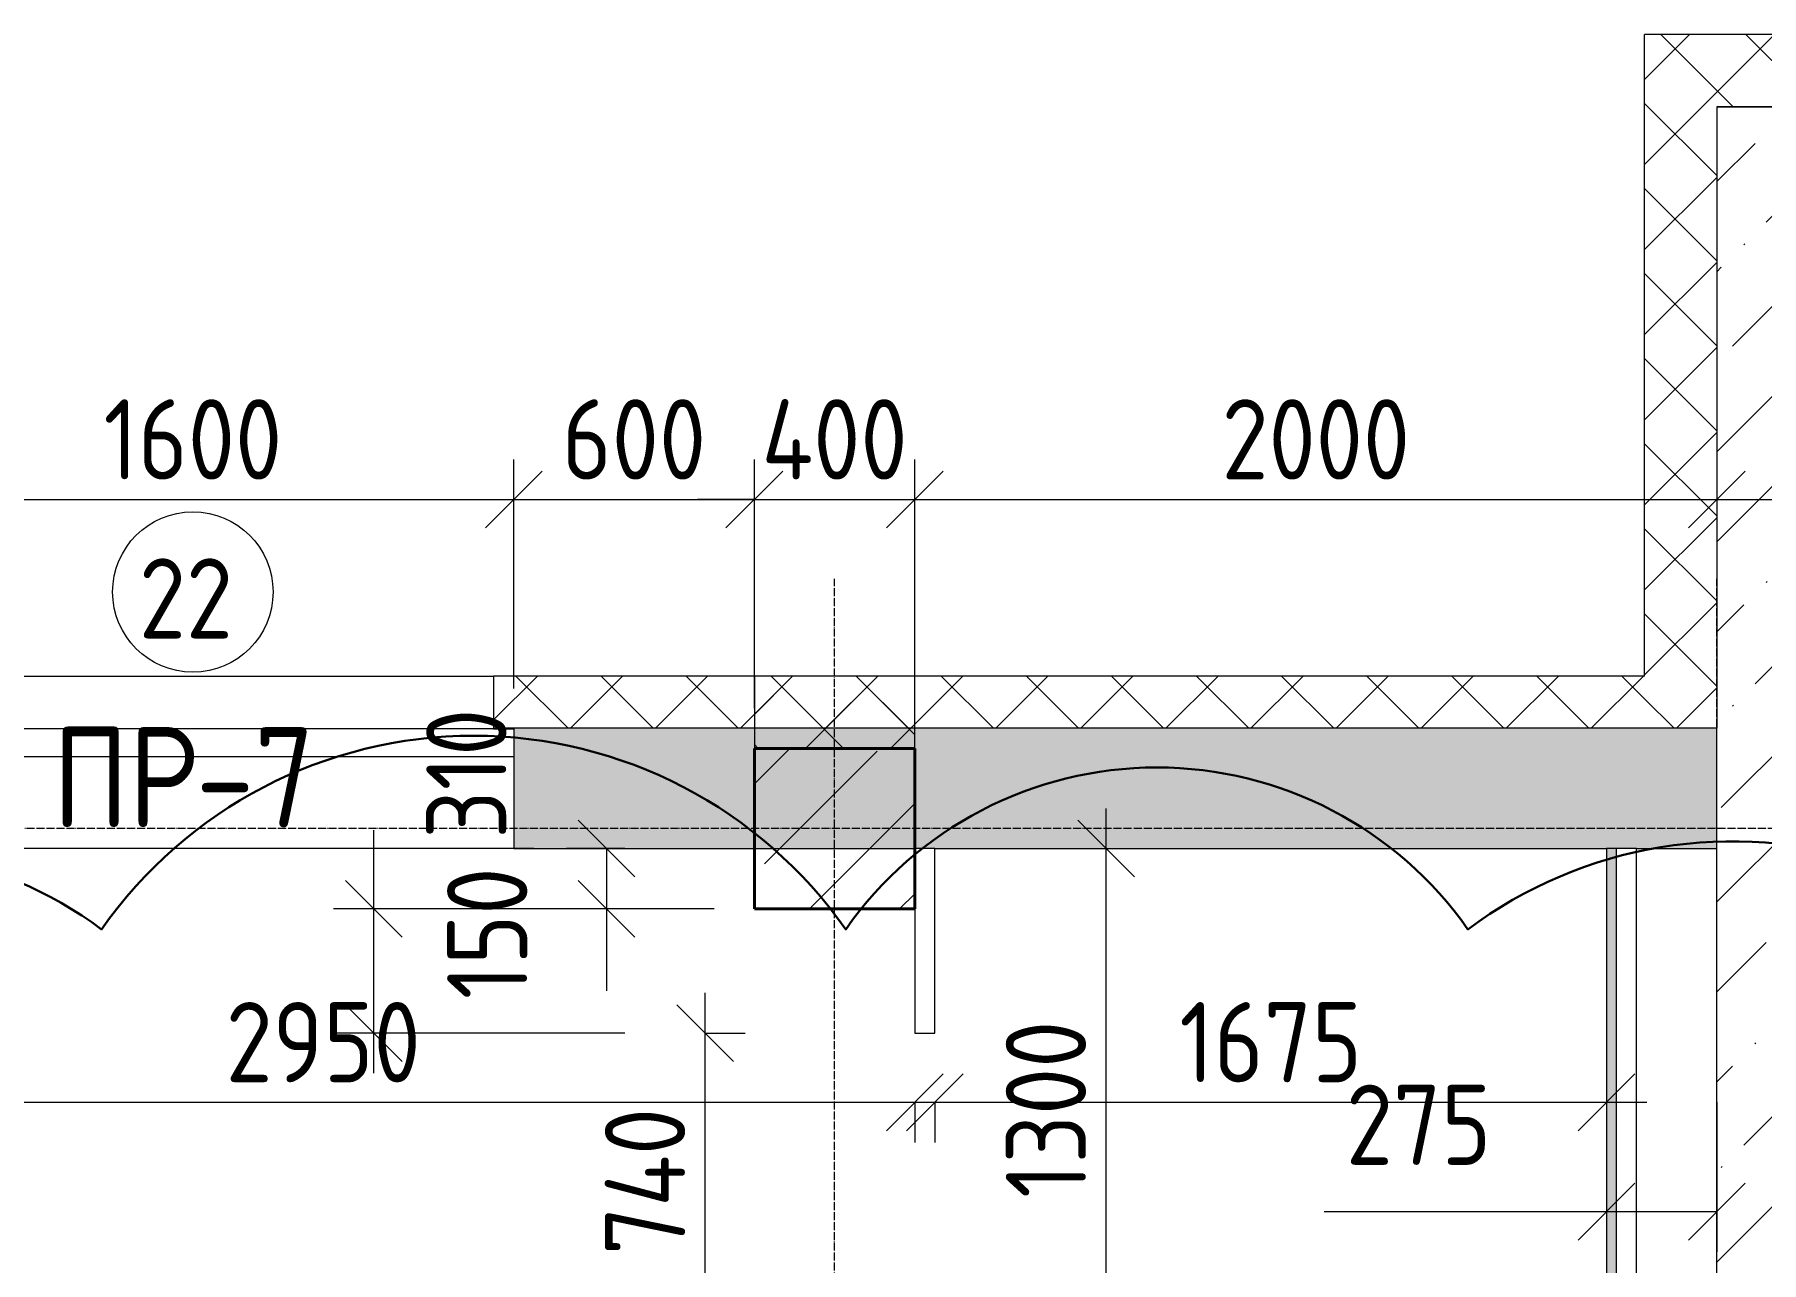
# Model space of a CAD drawing. Header units: millimetres. Extents: x -60946 to 138510, y -262288 to 24501.
# Drawn here: x 37815 to 42121, y -142275 to -139213 of the extents above; entities that cross this region are included whole.
import ezdxf

# ---------------------------------------------------------------- set-up
doc = ezdxf.new("R2010")
doc.units = ezdxf.units.MM
doc.linetypes.add('ADSK_Линия сетки', pattern=[25, 20, -2.5, 0, -2.5])
doc.layers.add('2)Тип-4', color=7, linetype='Continuous', lineweight=30, true_color=0x0080c0)
for name, color, linetype, lineweight in [('_ Окна', 7, 'Continuous', 18), ('Марки', 7, 'Continuous', 20), ('Марки окон', 7, 'Continuous', 20), ('Несущие колонны', 7, 'Continuous', 18), ('Окна', 7, 'Continuous', 9), ('Оси', 7, 'Continuous', 9), ('Размеры', 7, 'Continuous', 9), ('Стены внутренние', 7, 'Continuous', 18), ('Стены наружные', 7, 'Continuous', 18), ('Стены штриховка', 7, 'Continuous', 9)]:
    doc.layers.add(name, color=color, linetype=linetype, lineweight=lineweight)
doc.styles.add('GOST Common_2', font='', dxfattribs={"width": 0.9, "height": 250})
doc.styles.add('GOST Common_3', font='', dxfattribs={"width": 0.9, "height": 200})
doc.styles.get('GOST Common_2').set_extended_font_data('GOST Common')
doc.styles.get('GOST Common_3').set_extended_font_data('GOST Common')
doc.dimstyles.new('ADSK_Основной_2_0', dxfattribs={"dimscale": 304.8, "dimtxt": 201.142999, "dimasz": 0.463911, "dimexe": 0.328084, "dimexo": 0.328084, "dimgap": 0.164042, "dimtad": 1, "dimdec": 3, "dimrnd": 0.001, "dimdsep": 46, "dimtxsty": 'GOST Common_3', "dimblk1": 'OBLIQUE', "dimblk2": 'OBLIQUE', "dimsah": 1, "dimcen": 0.09, "dimdle": 0.328084, "dimazin": 2, "dimtfac": 1, "dimtdec": 4, "dimtix": 1, "dimtmove": 0, "dimatfit": 3, "dimfxl": 1, "dimtvp": 1, "dimtolj": 1, "dimtzin": 0, "dimlwd": 20, "dimlwe": 20, "dimarcsym": 2})
doc.dimstyles.new('ADSK_Основной_2_0_1', dxfattribs={"dimscale": 304.8, "dimtxt": 201.142999, "dimasz": 0.463911, "dimexe": 0.328084, "dimexo": 0.328084, "dimgap": 0.164042, "dimtad": 1, "dimdec": 3, "dimrnd": 0.001, "dimdsep": 46, "dimtxsty": 'GOST Common_3', "dimblk1": 'OBLIQUE', "dimblk2": 'OBLIQUE', "dimsah": 1, "dimcen": 0.09, "dimdle": 0.328084, "dimazin": 2, "dimtfac": 1, "dimtdec": 4, "dimtix": 1, "dimtmove": 1, "dimatfit": 3, "dimfxl": 1, "dimtvp": 1, "dimtolj": 1, "dimtzin": 0, "dimlwd": 20, "dimlwe": 20, "dimarcsym": 2})
doc.dimstyles.new('ADSK_Основной_2_0_2', dxfattribs={"dimscale": 304.8, "dimtxt": 201.142999, "dimasz": 0.463911, "dimexe": 0.328084, "dimexo": 0.328084, "dimgap": 0.164042, "dimtad": 1, "dimdec": 3, "dimrnd": 0.001, "dimdsep": 46, "dimtxsty": 'GOST Common_3', "dimblk1": 'OBLIQUE', "dimblk2": 'OBLIQUE', "dimsah": 1, "dimcen": 0.09, "dimdle": 0.328084, "dimazin": 2, "dimtfac": 1, "dimtdec": 4, "dimtix": 1, "dimtmove": 0, "dimatfit": 3, "dimfxl": 1, "dimtvp": 1, "dimtolj": 1, "dimtzin": 0, "dimlwd": 20, "dimlwe": 20, "dimarcsym": 2})
pattern_1 = [(45, (9.36, -150597.75), (84.18955, 308.69595), [396.875, -79.375, 3.353, -76.022])]
pattern_2 = [(45, (9.36, -150597.75), (-106.066, 106.066), []), (135, (9.36, -150597.75), (-106.066, -106.066), [])]

# ---------------------------------------------------------------- blocks, each defined once
blk = doc.blocks.new('ADSK_КолоннаЖБ_Прямоугольная - 400x400 мм-1807143-Кладочный план 3-го этажа')
at = {"layer": 'Несущие колонны', "lineweight": 40}
for p, q in [((-200, 200), (200, 200)), ((-200, -200), (-200, 200)), ((200, 200), (200, -200)), ((200, -200), (-200, -200))]:
    blk.add_line(p, q, dxfattribs=at)
blk = doc.blocks.new('ОКНО L03 _2СТ_RS - ОК-5_1600х2000h-3556607-Кладочный план 3-го этажа')
at = {"layer": '_ Окна'}
for p, q in [((-838.1, -79), (761.9, -79)), ((-838.1, -149), (-838.1, -79)), ((-838.1, -79), (-803.1, -79)), ((-818.1, -79), (-38.1, -79)), ((-38.1, -79), (741.9, -79)), ((761.9, -79), (726.9, -79)), ((761.9, -149), (761.9, -79)), ((-838.1, -149), (761.9, -149)), ((-838.1, -149), (-833.1, -149)), ((-818.1, -149), (-38.1, -149)), ((-38.1, -149), (741.9, -149)), ((761.9, -149), (756.9, -149))]:
    blk.add_line(p, q, dxfattribs=at)
at = {"layer": 'Окна'}
blk.add_line((-888.1, 150), (811.9, 150), dxfattribs=at)
blk = doc.blocks.new('_Oblique')
at = {"color": 0, "linetype": 'ByBlock', "lineweight": -2}
blk.add_line((-0.5, -0.5), (0.5, 0.5), dxfattribs=at)
blk = doc.blocks.new('*D5281')
at = {"layer": 'Defpoints', "color": 0, "transparency": 16777216}
for p in [(39009.4, -140372.3), (37409.4, -140943.8), (39009.4, -140943.8)]:
    blk.add_point(p, dxfattribs=at)
at = {"layer": 'Размеры', "color": 0, "lineweight": 20, "transparency": 16777216}
for p, q in [((37409.4, -140843.8), (37409.4, -140272.3)), ((39009.4, -140843.8), (39009.4, -140272.3)), ((37309.4, -140372.3), (39109.4, -140372.3))]:
    blk.add_line(p, q, dxfattribs=at)
at = {"layer": 'Размеры', "color": 0, "lineweight": 20, "transparency": 16777216, "xscale": 141.4, "yscale": 141.4, "zscale": 141.4, "rotation": 180}
blk.add_blockref('_Oblique', (37409.4, -140372.3), dxfattribs=at)
at = {"layer": 'Размеры', "color": 0, "lineweight": 20, "transparency": 16777216, "xscale": 141.4, "yscale": 141.4, "zscale": 141.4}
blk.add_blockref('_Oblique', (39009.4, -140372.3), dxfattribs=at)
at = {"layer": 'Размеры', "color": 0, "lineweight": 9, "transparency": 16777216, "insert": (38209.4, -140222.3), "char_height": 200, "width": 560.473, "attachment_point": 5, "style": 'GOST Common_3'}
blk.add_mtext('\\A1;1600', dxfattribs=at)
blk = doc.blocks.new('*D5282')
at = {"layer": 'Defpoints', "color": 0, "transparency": 16777216}
for p in [(39609.4, -140372.3), (39009.4, -140943.8), (39609.4, -140992.8)]:
    blk.add_point(p, dxfattribs=at)
at = {"layer": 'Размеры', "color": 0, "lineweight": 20, "transparency": 16777216}
for p, q in [((39009.4, -140843.8), (39009.4, -140272.3)), ((39609.4, -140892.8), (39609.4, -140272.3)), ((38909.4, -140372.3), (39709.4, -140372.3))]:
    blk.add_line(p, q, dxfattribs=at)
at = {"layer": 'Размеры', "color": 0, "lineweight": 20, "transparency": 16777216, "xscale": 141.4, "yscale": 141.4, "zscale": 141.4, "rotation": 180}
blk.add_blockref('_Oblique', (39009.4, -140372.3), dxfattribs=at)
at = {"layer": 'Размеры', "color": 0, "lineweight": 20, "transparency": 16777216, "xscale": 141.4, "yscale": 141.4, "zscale": 141.4}
blk.add_blockref('_Oblique', (39609.4, -140372.3), dxfattribs=at)
at = {"layer": 'Размеры', "color": 0, "lineweight": 9, "transparency": 16777216, "insert": (39309.4, -140222.3), "char_height": 200, "width": 454.106, "attachment_point": 5, "style": 'GOST Common_3'}
blk.add_mtext('\\A1;600', dxfattribs=at)
blk = doc.blocks.new('*D5283')
at = {"layer": 'Defpoints', "color": 0, "transparency": 16777216}
for p in [(40009.4, -140372.3), (39609.4, -140992.8), (40009.4, -140992.8)]:
    blk.add_point(p, dxfattribs=at)
at = {"layer": 'Размеры', "color": 0, "lineweight": 20, "transparency": 16777216}
for p, q in [((39609.4, -140892.8), (39609.4, -140272.3)), ((40009.4, -140892.8), (40009.4, -140272.3)), ((39609.4, -140372.3), (39468, -140372.3)), ((39609.4, -140372.3), (40009.4, -140372.3)), ((40009.4, -140372.3), (40150.8, -140372.3))]:
    blk.add_line(p, q, dxfattribs=at)
at = {"layer": 'Размеры', "color": 0, "lineweight": 20, "transparency": 16777216, "xscale": 141.4, "yscale": 141.4, "zscale": 141.4}
blk.add_blockref('_Oblique', (39609.4, -140372.3), dxfattribs=at)
at = {"layer": 'Размеры', "color": 0, "lineweight": 20, "transparency": 16777216, "xscale": 141.4, "yscale": 141.4, "zscale": 141.4, "rotation": 180}
blk.add_blockref('_Oblique', (40009.4, -140372.3), dxfattribs=at)
at = {"layer": 'Размеры', "color": 0, "lineweight": 9, "transparency": 16777216, "insert": (39809.4, -140222.3), "char_height": 200, "width": 474.561, "attachment_point": 5, "style": 'GOST Common_3'}
blk.add_mtext('\\A1;400', dxfattribs=at)
blk = doc.blocks.new('*D5284')
at = {"layer": 'Defpoints', "color": 0, "transparency": 16777216}
for p in [(42009.4, -140272.3), (42009.4, -140372.3), (40009.4, -140992.8)]:
    blk.add_point(p, dxfattribs=at)
at = {"layer": 'Размеры', "color": 0, "lineweight": 20, "transparency": 16777216}
for p, q in [((40009.4, -140892.8), (40009.4, -140272.3)), ((39909.4, -140372.3), (42109.4, -140372.3)), ((42009.4, -140372.3), (42009.4, -140472.3))]:
    blk.add_line(p, q, dxfattribs=at)
at = {"layer": 'Размеры', "color": 0, "lineweight": 20, "transparency": 16777216, "xscale": 141.4, "yscale": 141.4, "zscale": 141.4, "rotation": 180}
blk.add_blockref('_Oblique', (40009.4, -140372.3), dxfattribs=at)
at = {"layer": 'Размеры', "color": 0, "lineweight": 20, "transparency": 16777216, "xscale": 141.4, "yscale": 141.4, "zscale": 141.4}
blk.add_blockref('_Oblique', (42009.4, -140372.3), dxfattribs=at)
at = {"layer": 'Размеры', "color": 0, "lineweight": 9, "transparency": 16777216, "insert": (41009.4, -140222.3), "char_height": 200, "width": 605.475, "attachment_point": 5, "style": 'GOST Common_3'}
blk.add_mtext('\\A1;2000', dxfattribs=at)
blk = doc.blocks.new('*D5285')
at = {"layer": 'Defpoints', "color": 0, "transparency": 16777216}
for p in [(42009.4, -140272.3), (45809.4, -140272.3), (45809.4, -140372.3)]:
    blk.add_point(p, dxfattribs=at)
at = {"layer": 'Размеры', "color": 0, "lineweight": 20, "transparency": 16777216}
for p, q in [((41909.4, -140372.3), (45909.4, -140372.3)), ((42009.4, -140372.3), (42009.4, -140472.3)), ((45809.4, -140372.3), (45809.4, -140472.3))]:
    blk.add_line(p, q, dxfattribs=at)
at = {"layer": 'Размеры', "color": 0, "lineweight": 20, "transparency": 16777216, "xscale": 141.4, "yscale": 141.4, "zscale": 141.4, "rotation": 180}
blk.add_blockref('_Oblique', (42009.4, -140372.3), dxfattribs=at)
at = {"layer": 'Размеры', "color": 0, "lineweight": 20, "transparency": 16777216, "xscale": 141.4, "yscale": 141.4, "zscale": 141.4}
blk.add_blockref('_Oblique', (45809.4, -140372.3), dxfattribs=at)
at = {"layer": 'Размеры', "color": 0, "lineweight": 9, "transparency": 16777216, "insert": (43909.4, -140222.3), "char_height": 200, "width": 605.475, "attachment_point": 5, "style": 'GOST Common_3'}
blk.add_mtext('\\A1;3800', dxfattribs=at)
blk = doc.blocks.new('*D5716')
at = {"layer": 'Defpoints', "color": 0, "transparency": 16777216}
for p in [(37059.4, -141775.4), (40009.4, -141775.4), (40009.4, -141875.4)]:
    blk.add_point(p, dxfattribs=at)
at = {"layer": 'Размеры', "color": 0, "lineweight": 20, "transparency": 16777216}
for p, q in [((36959.4, -141875.4), (40109.4, -141875.4)), ((37059.4, -141875.4), (37059.4, -141975.4)), ((40009.4, -141875.4), (40009.4, -141975.4))]:
    blk.add_line(p, q, dxfattribs=at)
at = {"layer": 'Размеры', "color": 0, "lineweight": 20, "transparency": 16777216, "xscale": 141.4, "yscale": 141.4, "zscale": 141.4, "rotation": 180}
blk.add_blockref('_Oblique', (37059.4, -141875.4), dxfattribs=at)
at = {"layer": 'Размеры', "color": 0, "lineweight": 20, "transparency": 16777216, "xscale": 141.4, "yscale": 141.4, "zscale": 141.4}
blk.add_blockref('_Oblique', (40009.4, -141875.4), dxfattribs=at)
at = {"layer": 'Размеры', "color": 0, "lineweight": 9, "transparency": 16777216, "insert": (38534.4, -141725.4), "char_height": 200, "width": 605.475, "attachment_point": 5, "style": 'GOST Common_3'}
blk.add_mtext('\\A1;2950', dxfattribs=at)
blk = doc.blocks.new('*D5717')
at = {"layer": 'Defpoints', "color": 0, "transparency": 16777216}
for p in [(40059.4, -141775.4), (41734.4, -141775.4), (41734.4, -141875.4)]:
    blk.add_point(p, dxfattribs=at)
at = {"layer": 'Размеры', "color": 0, "lineweight": 20, "transparency": 16777216}
for p, q in [((39959.4, -141875.4), (41834.4, -141875.4)), ((40059.4, -141875.4), (40059.4, -141975.4)), ((41734.4, -141875.4), (41734.4, -141975.4))]:
    blk.add_line(p, q, dxfattribs=at)
at = {"layer": 'Размеры', "color": 0, "lineweight": 20, "transparency": 16777216, "xscale": 141.4, "yscale": 141.4, "zscale": 141.4, "rotation": 180}
blk.add_blockref('_Oblique', (40059.4, -141875.4), dxfattribs=at)
at = {"layer": 'Размеры', "color": 0, "lineweight": 20, "transparency": 16777216, "xscale": 141.4, "yscale": 141.4, "zscale": 141.4}
blk.add_blockref('_Oblique', (41734.4, -141875.4), dxfattribs=at)
at = {"layer": 'Размеры', "color": 0, "lineweight": 9, "transparency": 16777216, "insert": (40896.9, -141725.4), "char_height": 200, "width": 560.473, "attachment_point": 5, "style": 'GOST Common_3'}
blk.add_mtext('\\A1;1675', dxfattribs=at)
blk = doc.blocks.new('*D5718')
at = {"layer": 'Defpoints', "color": 0, "transparency": 16777216}
for p in [(41734.4, -141775.4), (42009.4, -141775.4), (42009.4, -142148.1)]:
    blk.add_point(p, dxfattribs=at)
at = {"layer": 'Размеры', "color": 0, "lineweight": 20, "transparency": 16777216}
for p, q in [((41734.4, -141875.4), (41734.4, -142248.1)), ((42009.4, -141875.4), (42009.4, -142248.1)), ((41734.4, -142148.1), (41030.1, -142148.1)), ((42009.4, -142148.1), (41634.4, -142148.1))]:
    blk.add_line(p, q, dxfattribs=at)
at = {"layer": 'Размеры', "color": 0, "lineweight": 20, "transparency": 16777216, "xscale": 141.4, "yscale": 141.4, "zscale": 141.4, "rotation": 180}
blk.add_blockref('_Oblique', (41734.4, -142148.1), dxfattribs=at)
at = {"layer": 'Размеры', "color": 0, "lineweight": 20, "transparency": 16777216, "xscale": 141.4, "yscale": 141.4, "zscale": 141.4}
blk.add_blockref('_Oblique', (42009.4, -142148.1), dxfattribs=at)
at = {"layer": 'Размеры', "color": 0, "lineweight": 9, "transparency": 16777216, "insert": (41084.5, -141831.4), "char_height": 200, "width": 454.106, "attachment_point": 1, "line_spacing_factor": 1.022761, "style": 'GOST Common_3'}
blk.add_mtext('\\A1;275', dxfattribs=at)
blk = doc.blocks.new('*D5722')
at = {"layer": 'Defpoints', "color": 0, "transparency": 16777216}
for p in [(39386.8, -141702.8), (39486.8, -141702.8), (39386.8, -142442.8)]:
    blk.add_point(p, dxfattribs=at)
at = {"layer": 'Размеры', "color": 0, "lineweight": 20, "transparency": 16777216}
for p, q in [((39486.8, -142542.8), (39486.8, -141602.8)), ((39486.8, -141702.8), (39586.8, -141702.8)), ((39486.8, -142442.8), (39586.8, -142442.8))]:
    blk.add_line(p, q, dxfattribs=at)
at = {"layer": 'Размеры', "color": 0, "lineweight": 20, "transparency": 16777216, "xscale": 141.4, "yscale": 141.4, "zscale": 141.4}
for p, rotation in [((39486.8, -141702.8), 90), ((39486.8, -142442.8), 270)]:
    blk.add_blockref('_Oblique', p, dxfattribs=dict(at, rotation=rotation))
at = {"layer": 'Размеры', "color": 0, "lineweight": 9, "transparency": 16777216, "insert": (39336.8, -142072.8), "char_height": 200, "width": 474.561, "attachment_point": 5, "rotation": 90, "style": 'GOST Common_3'}
blk.add_mtext('\\A1;740', dxfattribs=at)
blk = doc.blocks.new('*D5723')
at = {"layer": 'Defpoints', "color": 0, "transparency": 16777216}
for p in [(38660.3, -141392.8), (39609.4, -141392.8), (39386.8, -141702.8)]:
    blk.add_point(p, dxfattribs=at)
at = {"layer": 'Размеры', "color": 0, "lineweight": 20, "transparency": 16777216}
for p, q in [((38660.3, -141392.8), (38660.3, -141197)), ((39509.4, -141392.8), (38560.3, -141392.8)), ((38660.3, -141802.8), (38660.3, -141392.8)), ((39286.8, -141702.8), (38560.3, -141702.8))]:
    blk.add_line(p, q, dxfattribs=at)
at = {"layer": 'Размеры', "color": 0, "lineweight": 20, "transparency": 16777216, "xscale": 141.4, "yscale": 141.4, "zscale": 141.4}
for p, rotation in [((38660.3, -141392.8), 90), ((38660.3, -141702.8), 270)]:
    blk.add_blockref('_Oblique', p, dxfattribs=dict(at, rotation=rotation))
at = {"layer": 'Размеры', "color": 0, "lineweight": 9, "transparency": 16777216, "insert": (38791.3, -141218.2), "char_height": 200, "width": 409.104, "attachment_point": 1, "rotation": 90, "line_spacing_factor": 1.022761, "style": 'GOST Common_3'}
blk.add_mtext('\\A1;310', dxfattribs=at)
blk = doc.blocks.new('*D5724')
at = {"layer": 'Defpoints', "color": 0, "transparency": 16777216}
for p in [(39240.9, -141242.8), (39386.8, -141242.8), (39609.4, -141392.8)]:
    blk.add_point(p, dxfattribs=at)
at = {"layer": 'Размеры', "color": 0, "lineweight": 20, "transparency": 16777216}
for p, q in [((39286.8, -141242.8), (39140.9, -141242.8)), ((39240.9, -141242.8), (39240.9, -141492.8)), ((39509.4, -141392.8), (39140.9, -141392.8)), ((39240.9, -141392.8), (39240.9, -141597.1))]:
    blk.add_line(p, q, dxfattribs=at)
at = {"layer": 'Размеры', "color": 0, "lineweight": 20, "transparency": 16777216, "xscale": 141.4, "yscale": 141.4, "zscale": 141.4}
for p, rotation in [((39240.9, -141242.8), 90), ((39240.9, -141392.8), 270)]:
    blk.add_blockref('_Oblique', p, dxfattribs=dict(at, rotation=rotation))
at = {"layer": 'Размеры', "color": 0, "lineweight": 9, "transparency": 16777216, "insert": (38843.3, -141618.3), "char_height": 200, "width": 409.104, "attachment_point": 1, "rotation": 90, "line_spacing_factor": 1.022761, "style": 'GOST Common_3'}
blk.add_mtext('\\A1;150', dxfattribs=at)
blk = doc.blocks.new('*D5403')
at = {"layer": 'Defpoints', "color": 0, "transparency": 16777216}
for p in [(40386.4, -141242.8), (40486.4, -141242.8), (40386.4, -142542.8)]:
    blk.add_point(p, dxfattribs=at)
at = {"layer": 'Размеры', "color": 0, "lineweight": 20, "transparency": 16777216}
for p, q in [((40486.4, -142642.8), (40486.4, -141142.8)), ((40486.4, -141242.8), (40586.4, -141242.8)), ((40486.4, -142542.8), (40586.4, -142542.8))]:
    blk.add_line(p, q, dxfattribs=at)
at = {"layer": 'Размеры', "color": 0, "lineweight": 20, "transparency": 16777216, "xscale": 141.4, "yscale": 141.4, "zscale": 141.4}
for p, rotation in [((40486.4, -141242.8), 90), ((40486.4, -142542.8), 270)]:
    blk.add_blockref('_Oblique', p, dxfattribs=dict(at, rotation=rotation))
at = {"layer": 'Размеры', "color": 0, "lineweight": 9, "transparency": 16777216, "insert": (40336.4, -141892.8), "char_height": 200, "width": 560.473, "attachment_point": 5, "rotation": 90, "style": 'GOST Common_3'}
blk.add_mtext('\\A1;1300', dxfattribs=at)
blk = doc.blocks.new('М_окна1 - Маркировка типоразмера-1510237-Кладочный план 3-го этажа')
at = {"layer": 'Марки окон'}
blk.add_circle((0, 0), 2, dxfattribs=at)

msp = doc.modelspace()

# ---------------------------------------------------------------- hatches: boundary and pattern name
at = {"layer": '2)Тип-4', "true_color": 0x0080c0, "transparency": 33554687}
h = msp.add_hatch(color=142, dxfattribs=at)
h.paths.add_polyline_path([(41759.3615, -143792.7816), (41759.3615, -142592.7816), (41734.3615, -142592.7816), (41734.3615, -143792.7816)])
h.paths.add_polyline_path([(41734.3615, -142542.7816), (41759.3615, -142542.7816), (41759.3615, -141242.7816), (41734.3615, -141242.7816), (41734.3615, -142241.5437)])
at = {"layer": 'Несущие колонны', "lineweight": 9}
h = msp.add_hatch(dxfattribs=at)
h.set_pattern_fill('FP_1', color=256, style=0, pattern_type=2)
h.set_pattern_definition([(45, (9.36, -150597.75), (-224.5064, 224.5064), []), (45, (233.87, -150597.75), (-224.5064, 224.5064), [396.875, -79.375, 3.353, -76.022])])
h.paths.add_polyline_path([(39609.3615, -141392.7816), (40009.3615, -141392.7816), (40009.3615, -140992.7816), (39609.3615, -140992.7816)])
at = {"layer": 'Стены внутренние', "lineweight": 9}
h = msp.add_hatch(dxfattribs=at)
h.set_pattern_fill('FP_2', color=256, style=0, pattern_type=2)
h.set_pattern_definition(pattern_1)
h.paths.add_polyline_path([(41809.3615, -141242.7816), (42009.3615, -141242.7816), (42009.3615, -140942.7816), (39009.3615, -140943.7816), (39009.3615, -141242.7816), (41759.3615, -141242.7816)])
h.paths.add_polyline_path([(22034.3615, -141242.7816), (22609.3615, -141242.7816), (22609.3615, -140943.7816), (21009.3615, -140943.7816), (21009.3615, -141242.7816), (22009.3615, -141242.7816)])
h.paths.add_polyline_path([(30659.3615, -141242.7816), (31409.3615, -141242.7816), (31409.3615, -140943.7816), (30209.3615, -140943.7816), (30209.3615, -141242.7816)])
h.paths.add_polyline_path([(27609.3615, -141242.7816), (28609.3615, -141242.7816), (28609.3615, -140943.7816), (27009.3615, -140943.7816), (27009.3615, -141242.7816), (27584.3615, -141242.7816)])
h.paths.add_polyline_path([(37059.3615, -141242.7816), (37409.3615, -141242.7816), (37409.3615, -140943.7816), (36209.3615, -140943.7816), (36209.3615, -141242.7816), (37034.3615, -141242.7816)])
h.paths.add_polyline_path([(33009.3615, -141242.7816), (34609.3615, -141242.7816), (34609.3615, -140943.7816), (33009.3615, -140943.7816)])
h.paths.add_polyline_path([(25409.3615, -141242.7816), (25409.3615, -140943.7816), (24209.3615, -140943.7816), (24209.3615, -141242.7816)])
h.paths.add_polyline_path([(15509.3615, -141242.7816), (16609.3615, -141242.7816), (16609.3615, -140943.7816), (12609.3615, -140942.7816), (12609.3615, -141242.7816), (15484.3615, -141242.7816)])
h.paths.add_polyline_path([(18834.3615, -141242.7816), (19409.3615, -141242.7816), (19409.3615, -140943.7816), (18209.3615, -140943.7816), (18209.3615, -141242.7816), (18809.3615, -141242.7816)])
at = {"layer": 'Стены наружные', "lineweight": 9}
h = msp.add_hatch(dxfattribs=at)
h.set_pattern_fill('FP_4', color=256, style=0, pattern_type=2)
h.set_pattern_definition(pattern_2)
h.paths.add_polyline_path([(42009.3615, -140942.7816), (42009.3615, -139212.7816), (41829.3615, -139212.7816), (41829.3615, -140942.7816)])
h = msp.add_hatch(dxfattribs=at)
h.set_pattern_fill('FP_4', color=256, style=0, pattern_type=2)
h.set_pattern_definition(pattern_2)
h.paths.add_polyline_path([(42209.3615, -139392.7816), (42420.3169, -139392.7816), (42420.3169, -139212.7816), (42009.3615, -139212.7816), (42009.3615, -139392.7816)])
h.paths.add_polyline_path([(45609.3615, -139392.7816), (45989.3615, -139392.7816), (45989.3615, -139212.7816), (45420.3169, -139212.7816), (45420.3169, -139392.7816)])
h = msp.add_hatch(dxfattribs=at)
h.set_pattern_fill('FP_2', color=256, style=0, pattern_type=2)
h.set_pattern_definition(pattern_1)
h.paths.add_polyline_path([(42009.3615, -147992.7816), (42209.3615, -147992.7816), (42209.3615, -139392.7816), (42009.3615, -139392.7816), (42009.3615, -147967.7816)])
h = msp.add_hatch(dxfattribs=at)
h.set_pattern_fill('FP_4', color=256, style=0, pattern_type=2)
h.set_pattern_definition(pattern_2)
h.paths.add_polyline_path([(41829.3615, -140942.7816), (41829.3615, -140812.7816), (38959.3615, -140812.7816), (38959.3615, -140942.7816), (41469.6099, -140942.7816)])
h.paths.add_polyline_path([(34659.3615, -140942.7816), (34659.3615, -140812.7816), (32959.3615, -140812.7816), (32959.3615, -140942.7816)])
h.paths.add_polyline_path([(36159.3615, -140942.7816), (37459.3615, -140942.7816), (37459.3615, -140812.7816), (36159.3615, -140812.7816), (36159.3615, -140879.5231)])
h.paths.add_polyline_path([(31459.3615, -140942.7816), (31459.3615, -140812.7816), (30159.3615, -140812.7816), (30159.3615, -140942.7816)])
h.paths.add_polyline_path([(26959.3615, -140942.7816), (28659.3615, -140942.7816), (28659.3615, -140812.7816), (26959.3615, -140812.7816), (26959.3615, -140879.5231)])
h.paths.add_polyline_path([(22659.3615, -140942.7816), (22659.3615, -140812.7816), (20959.3615, -140812.7816), (20959.3615, -140942.7816)])
h.paths.add_polyline_path([(24159.3615, -140942.7816), (25459.3615, -140942.7816), (25459.3615, -140812.7816), (24159.3615, -140812.7816), (24159.3615, -140879.5231)])
h.paths.add_polyline_path([(19459.3615, -140942.7816), (19459.3615, -140812.7816), (18159.3615, -140812.7816), (18159.3615, -140942.7816)])
h.paths.add_polyline_path([(16659.3615, -140942.7816), (16659.3615, -140812.7816), (12789.3615, -140812.7816), (12789.3615, -140942.7816), (16430.3757, -140942.7816)])
h = msp.add_hatch(dxfattribs=at)
h.set_pattern_fill('FP_4', color=256, style=0, pattern_type=2)
h.set_pattern_definition(pattern_2)
h.paths.add_polyline_path([(40009.3615, -140992.7816), (40009.3615, -140812.7816), (39609.3615, -140812.7816), (39609.3615, -140992.7816)])

# ---------------------------------------------------------------- linework, layer by layer
at = {"layer": '2)Тип-4', "color": 5}
msp.add_lwpolyline([(36184.8831, -148255.7247, -0.52056705), (36273.6289, -146090.8776, -0.52056705), (36383.6595, -143406.8129, -0.52056705), (36443.2719, -141952.6397, -0.52056705), (37981.587, -141444.1822, -0.52056705), (39837.18, -141444.1822, -0.52056705), (41388.7347, -141444.1822, -0.52056705), (43100.0897, -142005.2019, -0.52056705), (43005.2156, -144319.5426, -0.52056705), (42932.6957, -146088.5787, -0.52056705), (42866.0499, -147714.3224, -0.52056705), (41876.4865, -148255.7247, -0.52056705), (40358.9436, -148255.7247, -0.52056705), (37963.4221, -148255.7247, -0.52056705)], format="xyb", close=True, dxfattribs=at)
at = {"layer": 'Несущие колонны', "lineweight": 9}
for p, q in [((40009.3615, -140992.7816), (39609.3615, -140992.7816)), ((39609.3615, -140992.7816), (39609.3615, -141392.7816)), ((40009.3615, -141392.7816), (40009.3615, -140992.7816)), ((39609.3615, -141392.7816), (40009.3615, -141392.7816))]:
    msp.add_line(p, q, dxfattribs=at)
at = {"layer": 'Оси', "linetype": 'ADSK_Линия сетки', "lineweight": 5}
for p, q in [((39809.3615, -161571.6329), (39809.3615, -140570.3055)), ((42009.3615, -161571.6329), (42009.3615, -140570.3055)), ((62587.9153, -141192.7816), (-25230.7352, -141192.7816))]:
    msp.add_line(p, q, dxfattribs=at)
at = {"layer": 'Стены внутренние', "lineweight": 5}
for p, q in [((38959.3615, -140942.7816), (38959.3615, -140943.7816)), ((38959.3615, -140943.7816), (39009.3615, -140943.7816)), ((39009.3615, -140943.7816), (39009.3615, -141242.7816)), ((39009.3615, -141242.7816), (37409.3615, -141242.7816)), ((39009.3615, -141242.7816), (40009.3615, -141242.7816)), ((40009.3615, -141242.7816), (40009.3615, -141702.7816)), ((40059.3615, -141242.7816), (41734.3615, -141242.7816)), ((40059.3615, -141702.7816), (40059.3615, -141242.7816)), ((41734.3615, -141242.7816), (41734.3615, -142542.7816)), ((41809.3615, -141242.7816), (42009.3615, -141242.7816)), ((41809.3615, -143792.7816), (41809.3615, -141242.7816)), ((40009.3615, -141702.7816), (40059.3615, -141702.7816))]:
    msp.add_line(p, q, dxfattribs=at)
at = {"layer": 'Стены наружные', "lineweight": 9}
for p, q in [((41829.3615, -140812.7816), (41829.3615, -139212.7816)), ((43109.3615, -139212.7816), (41829.3615, -139212.7816)), ((42209.3615, -139392.7816), (42009.3615, -139392.7816)), ((42009.3615, -139392.7816), (42009.3615, -140942.7816)), ((42009.3615, -139392.7816), (42209.3615, -139392.7816)), ((37459.3615, -140812.7816), (38959.3615, -140812.7816)), ((41829.3615, -140812.7816), (38959.3615, -140812.7816)), ((38959.3615, -140812.7816), (38959.3615, -140942.7816)), ((39609.3615, -140812.7816), (39609.3615, -140992.7816)), ((40009.3615, -140992.7816), (40009.3615, -140812.7816)), ((42009.3615, -140942.7816), (41829.3615, -140942.7816)), ((39609.3615, -140992.7816), (40009.3615, -140992.7816)), ((42009.3615, -143792.7816), (42009.3615, -141242.7816))]:
    msp.add_line(p, q, dxfattribs=at)
at = {"layer": 'Стены штриховка', "lineweight": 9}
for p, q in [((41829.3615, -140942.7816), (38959.3615, -140942.7816)), ((42009.3615, -141242.7816), (42009.3615, -140942.7816)), ((40059.3615, -141242.7816), (40009.3615, -141242.7816)), ((41809.3615, -141242.7816), (41734.3615, -141242.7816)), ((41759.3615, -143792.7816), (41759.3615, -141242.7816))]:
    msp.add_line(p, q, dxfattribs=at)

# ---------------------------------------------------------------- block references
at = {"layer": 'Марки окон', "lineweight": 5, "xscale": 99.99999999999993, "yscale": 99.99999999999993, "zscale": 99.99999999999993}
msp.add_blockref('М_окна1 - Маркировка типоразмера-1510237-Кладочный план 3-го этажа', (38209.3615, -140602.7816), dxfattribs=at)
at = {"layer": 'Несущие колонны', "lineweight": 40, "rotation": 89.9999999999999}
msp.add_blockref('ADSK_КолоннаЖБ_Прямоугольная - 400x400 мм-1807143-Кладочный план 3-го этажа', (39809.3615, -141192.7816), dxfattribs=at)
at = {"layer": 'Окна', "rotation": 180}
msp.add_blockref('ОКНО L03 _2СТ_RS - ОК-5_1600х2000h-3556607-Кладочный план 3-го этажа', (38171.2615, -141092.7816), dxfattribs=at)

# ---------------------------------------------------------------- texts
at = {"layer": 'Марки', "lineweight": 9, "char_height": 250, "attachment_point": 1, "style": 'GOST Common_2'}
for s, insert, width in [('ПР', (37859.4307, -140939.8005), 432.91125), ('-7', (38216.6182, -140939.8005), 389.620125)]:
    msp.add_mtext(s, dxfattribs=dict(at, insert=insert, width=width))
at = {"layer": 'Марки окон', "lineweight": 5, "insert": (38074.8041, -140518.9963), "char_height": 200, "width": 317.46825, "attachment_point": 1, "style": 'GOST Common_3'}
msp.add_mtext('22', dxfattribs=at)

# ---------------------------------------------------------------- dimensions: what is measured, and where the dimension line sits
at = {"layer": 'Размеры', "lineweight": 9}
for base, p1, p2, dimstyle, override, picture, middle in [((39009.3615, -140372.2851), (37409.3615, -140943.7816), (39009.3615, -140943.7816), 'ADSK_Основной_2_0_1', {"dimpost": '<>', "dimfxl": 1600}, '*D5281', (38209.3615, -140222.2851)), ((39609.3615, -140372.2851), (39009.3615, -140943.7816), (39609.3615, -140992.7816), 'ADSK_Основной_2_0_1', {"dimpost": '<>', "dimfxl": 601.997508}, '*D5282', (39309.3615, -140222.2851)), ((40009.3615, -140372.2851), (39609.3615, -140992.7816), (40009.3615, -140992.7816), 'ADSK_Основной_2_0_1', {"dimpost": '<>', "dimfxl": 400}, '*D5283', (39809.3615, -140222.2851)), ((42009.3615, -140372.2851), (40009.3615, -140992.7816), (42009.3615, -140272.3002), 'ADSK_Основной_2_0_1', {"dimpost": '<>', "dimfxl": 2125.815954}, '*D5284', (41009.3615, -140222.2851)), ((45809.3615, -140372.2851), (42009.3615, -140272.3002), (45809.3615, -140272.3002), 'ADSK_Основной_2_0_1', {"dimpost": '<>', "dimfxl": 3800}, '*D5285', (43909.3615, -140222.2851)), ((40009.3615, -141875.3956), (37059.3615, -141775.4107), (40009.3615, -141775.4107), 'ADSK_Основной_2_0_2', {"dimpost": '<>', "dimfxl": 2950}, '*D5716', (38534.3615, -141725.3956)), ((41734.3615, -141875.3956), (40059.3615, -141775.4107), (41734.3615, -141775.4107), 'ADSK_Основной_2_0_2', {"dimpost": '<>', "dimfxl": 1675}, '*D5717', (40896.8615, -141725.3956))]:
    dim = msp.add_linear_dim(base=base, p1=p1, p2=p2, dimstyle=dimstyle, override=override, dxfattribs=at)
    dim.commit()
    dim.dimension.update_dxf_attribs({"geometry": picture, "text_midpoint": middle})
for base, p1, p2, override, picture, middle in [((38660.3059, -141392.7816), (39386.8322, -141702.7816), (39609.3615, -141392.7816), {"dimpost": '<>', "dimfxl": 381.600964}, '*D5723', (38924.5916, -141196.9647)), ((39240.8729, -141242.7816), (39609.3615, -141392.7816), (39386.8322, -141242.7816), {"dimpost": '<>', "dimfxl": 268.36411}, '*D5724', (38976.5872, -141597.0618))]:
    dim = msp.add_linear_dim(base=base, p1=p1, p2=p2, angle=90, dimstyle='ADSK_Основной_2_0', override=override, dxfattribs=at)
    dim.commit()
    dim.dimension.update_dxf_attribs({"geometry": picture, "text_midpoint": middle, "dimtype": 160, "text_rotation": 90})
for base, p1, p2, override, picture, middle in [((40486.4213, -141242.7816), (40386.4364, -142542.7816), (40386.4364, -141242.7816), {"dimpost": '<>', "dimfxl": 1300}, '*D5403', (40336.4213, -141892.7816)), ((39486.8171, -141702.7816), (39386.8322, -142442.7816), (39386.8322, -141702.7816), {"dimpost": '<>', "dimfxl": 740}, '*D5722', (39336.8171, -142072.7816))]:
    dim = msp.add_linear_dim(base=base, p1=p1, p2=p2, angle=90, dimstyle='ADSK_Основной_2_0_2', override=override, dxfattribs=at)
    dim.commit()
    dim.dimension.update_dxf_attribs({"geometry": picture, "text_midpoint": middle})
dim = msp.add_linear_dim(base=(42009.3615, -142148.1086), p1=(41734.3615, -141775.4107), p2=(42009.3615, -141775.4107), dimstyle='ADSK_Основной_2_0', override={"dimpost": '<>', "dimfxl": 275}, dxfattribs=at)
dim.commit()
dim.dimension.update_dxf_attribs({"geometry": '*D5718', "text_midpoint": (41311.5329, -142148.1086), "dimtype": 160})

doc.saveas('drawing.dxf')
